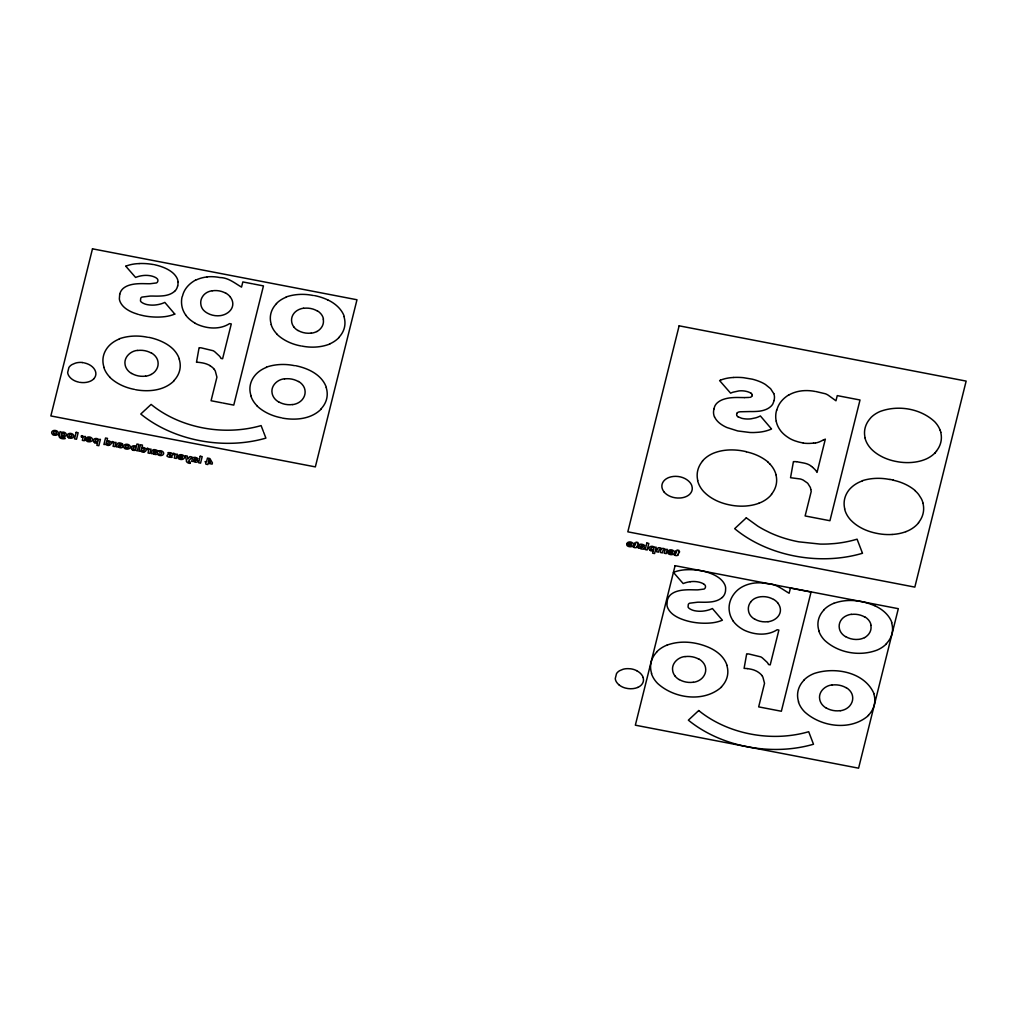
<?xml version="1.0" encoding="UTF-8"?>
<svg xmlns="http://www.w3.org/2000/svg" width="1017" height="1017" viewBox="0 0 1017 1017"><rect width="100%" height="100%" fill="white"/><g stroke="black" fill="none" stroke-linecap="round" stroke-linejoin="round"><path stroke-width="1.5" d="M190.065 463.18L190.141 461.947A2.123 1.538 7.5 0 1 189.48 461.909L188.908 461.68M81.424 435.607L81.195 436.852A2.098 1.513 7.5 0 1 81.716 436.916M112.137 441.518L111.908 442.776A2.098 1.513 7.5 0 1 112.429 442.827A1.449 1.042 7.5 0 1 113.612 444.073L113.04 446.285L115.01 446.654L116.078 442.37L114.031 442.624M147.109 448.255L146.88 449.514A2.098 1.513 7.5 0 1 147.389 449.565A1.449 1.042 7.5 0 1 148.584 450.811L148.012 453.01L149.982 453.391L151.05 449.094L148.99 449.361M173.373 453.315L173.144 454.574A2.098 1.513 7.5 0 1 173.665 454.624A1.449 1.042 7.5 0 1 174.848 455.87L174.276 458.07L176.246 458.451L177.314 454.154L175.267 454.421A1.996 1.449 7.5 0 0 174.721 453.747A1.742 1.259 7.5 0 0 173.805 453.353M713.845 408.999L714.824 406.126A17.734 12.814 7.5 0 1 716.921 403.177L718.167 402.122A19.984 14.454 7.5 0 1 722.68 399.617L724.74 398.944A28.247 20.429 7.5 0 1 730.231 397.85L732.176 397.672A51.918 37.527 7.5 0 1 739.753 397.52L744.355 397.596M119.714 294.116L119.358 298.884A17.683 12.789 7.5 0 0 120.337 302.202A21.395 15.471 7.5 0 0 125.663 308.507A29.213 21.115 7.5 0 0 134.13 313.007L138.465 314.482M667.305 600.246L666.961 605.026A17.683 12.789 7.5 0 0 667.94 608.344A21.395 15.471 7.5 0 0 673.267 614.637A29.213 21.115 7.5 0 0 681.733 619.137A44.837 32.417 7.5 0 0 691.624 621.972A51.257 37.057 7.5 0 0 707.997 623.167L710.031 623.04A33.536 24.243 7.5 0 0 722.388 620.217L712.409 608.535A25.158 18.192 7.5 0 1 704.26 610.95A20.607 14.899 7.5 0 1 694.827 610.772A12.268 8.861 7.5 0 1 689.806 608.827L688.801 608.077A4.195 3.038 7.5 0 1 688.064 606.971L688.306 604.378A4.373 3.165 7.5 0 1 689.539 603.221L697.738 602.191A101.662 73.504 7.5 0 1 701.666 602.217L702.544 602.229A52.553 37.998 7.5 0 0 709.841 602.026A22.336 16.145 7.5 0 0 717.074 600.513A18.344 13.259 7.5 0 0 722.134 597.487M774.14 400.507L772.856 403.876A16.895 12.217 7.5 0 1 771.229 406.05L770.072 407.067A19.31 13.958 7.5 0 1 765.941 409.495L764.174 410.131A23.315 16.857 7.5 0 1 759.063 411.211L757.385 411.364A53.456 38.646 7.5 0 1 750.292 411.542L740.084 411.783A6.979 5.047 7.5 0 0 739.232 411.923A4.03 2.911 7.5 0 0 737.198 412.889M59.126 435.467L60.092 431.577L61.821 432.492A1.932 1.398 7.5 0 1 62.8 432.149A2.72 1.958 7.5 0 1 63.779 432.174A3.115 2.25 7.5 0 1 66.207 434.92A3.115 2.25 7.5 0 1 62.8 436.611A2.314 1.665 7.5 0 1 61.084 435.746L61.007 436.496A1.538 1.119 7.5 0 0 61.223 436.929L62.024 437.412A3.089 2.237 7.5 0 0 63.486 437.564A2.962 2.136 7.5 0 0 64.541 437.348L65.266 438.543A4.589 3.318 7.5 0 1 63.918 438.759A5.39 3.903 7.5 0 1 60.6 438.213A3.394 2.454 7.5 0 1 59.177 435.479M97.492 442.789L96.869 445.332L98.827 445.713L100.416 439.344L98.407 439.509A2.517 1.818 7.5 0 0 97.721 438.912A2.314 1.678 7.5 0 0 96.793 438.53A3.178 2.301 7.5 0 0 93.437 439.764A3.178 2.301 7.5 0 0 94.606 442.56M193.599 461.311L191.679 461.426L192.226 459.264A6.077 4.386 7.5 0 1 192.62 458.273A2.25 1.627 7.5 0 1 194.209 457.37A4.157 3 7.5 0 1 195.531 457.536M638.841 546.078L638.307 548.239L640.227 548.138A1.487 1.068 7.5 0 0 640.748 548.621M654.173 547.349L656.181 547.184L654.592 553.553L652.622 553.172L653.257 550.629A2.276 1.64 7.5 0 1 651.414 550.871A2.784 2.009 7.5 0 1 650.244 550.528M657.262 549.116L656.601 551.773L658.571 552.142L659.156 549.803A3.115 2.25 7.5 0 1 659.283 549.46L660.834 549.383L660.427 552.498L662.398 552.879L663.186 550.044L664.711 550.21A1.564 1.131 7.5 0 1 664.826 550.807L664.228 553.235L666.211 553.617L667.279 549.32L665.22 549.549A2.136 1.538 7.5 0 0 663.275 548.455L662.982 548.417A1.856 1.348 7.5 0 0 661.597 548.875A2.339 1.691 7.5 0 0 660.974 548.188A2.009 1.449 7.5 0 0 660.338 547.896L660.198 547.845A3.102 2.237 7.5 0 0 659.575 547.731L659.169 547.705M677.97 554.392L679.648 551.71L678.708 551.519L678.987 550.4L677.055 550.019L676.775 551.15L675.364 550.883L675.097 551.939L676.508 552.218L675.199 554.316A1.653 1.195 7.5 0 1 674.64 554.138L674.36 555.168M811.134 491.808L805.121 515.95L829.936 520.729L860.013 399.999L837.258 395.613L835.961 400.8L828.245 395.219A12.852 9.293 7.5 0 0 825.346 393.757L815.965 391.558M633.362 547.26L633.642 546.231M776.619 410.105L776.073 412.444A43.884 31.73 7.5 0 0 775.92 419.538L776.162 421.013M771.649 494.364L770.123 496.067A36.917 26.684 7.5 0 1 761.136 502.334L758.847 503.25M936.543 451.205L934.954 452.972M918.643 522.776L917.118 524.48A36.904 26.684 7.5 0 1 908.13 530.747L905.842 531.662M702.442 461.019L704.12 459.252A35.62 25.756 7.5 0 1 713.171 453.315L715.498 452.451A38.671 27.968 7.5 0 1 727.371 450.061L729.647 449.934A45.6 32.976 7.5 0 1 743.007 450.989L746.313 451.662M935.017 452.908L935.068 452.857A35.684 25.806 7.5 0 1 926.373 458.921L924.084 459.837A37.616 27.192 7.5 0 1 912.503 462.379L911.13 462.506A41.811 30.23 7.5 0 1 898.24 461.858L895.011 461.248A41.672 30.129 7.5 0 1 882.909 457.192L880.608 455.985A38.176 27.599 7.5 0 1 871.48 449.234L870.794 448.497A34.985 25.298 7.5 0 1 865.594 439.992L864.92 437.831M173.958 380.892C164.042 390.706 148.724 392.053 135.617 389.727M320.952 409.304C311.037 419.118 295.718 420.466 282.612 418.14M721.549 687.022C703.917 702.734 674.246 698.692 657.605 683.411A35.175 25.425 7.5 0 1 651.427 673.508M868.543 715.434C850.911 731.147 821.24 727.104 804.6 711.836A35.188 25.438 7.5 0 1 798.421 701.921M145.622 409.508L140.778 414.021A108.794 78.652 7.5 0 0 265.907 438.111L263.657 432.25M146.257 408.923L151.113 404.41A96.984 70.122 7.5 0 0 173.081 418.203A94.505 68.33 7.5 0 0 232.728 430.102A97.022 70.135 7.5 0 0 261.102 425.589L263.352 431.475M788.976 394.927L790.781 393.973A31.095 22.476 7.5 0 1 799.82 391.138L802.121 390.808A32.239 23.302 7.5 0 1 815.291 391.469M823.452 439.954L825.334 439.153L817.045 472.397A18.052 13.056 7.5 0 0 814.681 469.244L812.634 467.362M823.3 440.03L820.147 441.556A17.963 12.992 7.5 0 1 815.85 442.929L815.558 442.929M720.519 380.205L719.604 380.587L730.587 393.159L731.477 392.791A21.98 15.891 7.5 0 1 733.104 392.181L738.876 390.935A16.539 11.962 7.5 0 1 739.918 390.846L740.376 390.82A16.539 11.962 7.5 0 1 744.355 391.011L745.143 391.138A16.768 12.128 7.5 0 1 745.614 391.227L746.91 391.52A12.84 9.28 7.5 0 1 748.372 391.977L748.982 392.219A11.835 8.556 7.5 0 1 749.796 392.575L750.152 392.753A10.818 7.818 7.5 0 1 750.635 393.02L750.749 393.083M667.152 645.083C680.996 639.998 696.759 641.892 709.98 647.943A36.701 26.544 7.5 0 1 720.316 654.872A34.947 25.272 7.5 0 1 726.952 665.22M833.927 603.297C847.314 598.39 862.53 600.221 875.319 606.056M862.492 480.863L860.179 481.753A35.646 25.768 7.5 0 0 851.14 487.677L849.437 489.431A40.172 29.035 7.5 0 0 844.758 508.932M85.949 440.247L87.475 439.891A1.614 1.17 7.5 0 0 87.92 440.31M284.493 378.807C277.438 379.379 270.509 385.863 272.136 393.325A18.128 13.107 7.5 0 0 274.209 398.028A15.687 11.34 7.5 0 0 278.594 401.918M832.097 684.937C825.041 685.509 818.113 692.005 819.74 699.454A18.128 13.107 7.5 0 0 821.812 704.158A15.687 11.34 7.5 0 0 826.198 708.061M137.498 350.382C130.443 350.954 123.515 357.45 125.142 364.912A18.128 13.107 7.5 0 0 127.214 369.616A15.687 11.34 7.5 0 0 131.6 373.506M685.102 656.524C678.047 657.096 671.118 663.592 672.746 671.042A18.128 13.107 7.5 0 0 674.818 675.746M815.164 442.98L813.575 443.158M748.855 397.444L744.508 397.596M892.125 534.472L894.019 534.319A38.76 28.031 7.5 0 0 905.855 531.688M733.308 377.46L735.952 377.371A48.956 35.392 7.5 0 1 743.376 377.676L752.364 379.188A40.883 29.557 7.5 0 1 759.14 381.362L761.199 382.227A30.841 22.298 7.5 0 1 765.47 384.528L770.581 388.685L773.746 393.592M794.213 461.604L793.413 461.642L790.54 477.71L800.341 478.982A15.102 10.92 7.5 0 1 803.125 480.037L807.409 482.999A13.018 9.407 7.5 0 1 807.867 483.469L810.307 487.372A8.899 6.433 7.5 0 1 810.574 488.351L810.816 489.495M794.582 461.591L796.489 461.693M82.237 362.573L83.559 362.751M747.342 668.601L750.05 669.033A20.874 15.09 7.5 0 1 754.207 670.127L756.356 671.067A12.001 8.67 7.5 0 1 757.474 671.703A17.124 12.382 7.5 0 1 761.949 675.517M796.87 461.743L804.218 463.104A19.272 13.933 7.5 0 1 807.18 463.943L807.345 464.019A11.632 8.416 7.5 0 1 810.371 465.57L810.905 465.977M803.303 442.992L801.701 442.687A42.511 30.739 7.5 0 1 798.116 441.848L794.951 440.844A26.01 18.802 7.5 0 1 789.446 438.314L787.171 436.814A31.718 22.933 7.5 0 1 781.056 431.31L779.658 429.377A35.773 25.87 7.5 0 1 776.505 422.5L776.213 421.254M890.002 479.388L893.307 480.075M252.61 283.819L242.834 281.925L241.537 287.112C234.889 283.285 228.316 277.552 219.825 277.539A30.879 22.323 7.5 0 0 207.061 276.878M253.678 284.023L263.454 285.904L233.77 405.109L222.952 403.024M221.884 402.821L211.066 400.736L216.926 377.167L215.286 370.976A30.777 22.247 7.5 0 0 214.269 369.413M90.526 439.179L87.996 438.696A1.297 0.941 7.5 0 1 90.297 438.594M182.475 456.887L179.945 456.404A1.297 0.941 7.5 0 1 182.246 456.302M85.975 439.217L90.31 440.056M177.924 456.938L182.259 457.764A1.487 1.068 7.5 0 1 179.971 457.955M631.443 544.159L628.913 543.675A1.297 0.941 7.5 0 1 631.214 543.561M672.44 552.053L669.911 551.57A1.297 0.941 7.5 0 1 672.212 551.468M626.892 544.197L631.226 545.036M667.889 552.104L672.224 552.93M640.824 546.765L642.426 547.375M153.961 452.196L155.563 452.807M194.196 459.951L195.798 460.548M119.002 445.471L120.591 446.069M295.68 365.713C308.126 368.268 321.893 374.663 326.381 387.49M78.729 382.125L77.445 381.807A13.831 10.005 7.5 0 1 71.063 378.413A15.586 11.263 7.5 0 1 69.83 377.154L69.118 376.239A12.636 9.128 7.5 0 1 67.669 372.425L68.902 367.506A12.636 9.14 7.5 0 1 72.029 364.569L75.411 363.133A13.831 10.005 7.5 0 1 82.301 362.484M139.507 314.774L144.02 315.829A51.257 37.057 7.5 0 0 160.406 317.024L162.428 316.897A33.536 24.243 7.5 0 0 174.797 314.075M87.793 441.531L87.996 441.581A4.704 3.394 7.5 0 0 88.593 441.709A3.318 2.403 7.5 0 0 92.445 439.967A3.318 2.403 7.5 0 0 89.649 437.018A3.318 2.403 7.5 0 0 85.898 438.861M703.548 583.898L704.756 584.813A3.966 2.873 7.5 0 1 705.455 586.11L705.493 586.847A5.975 4.322 7.5 0 1 705.34 587.597L704.997 588.258A3.763 2.72 7.5 0 1 704.031 589.072L697.865 589.86A85.072 61.503 7.5 0 1 695.208 589.86L692.094 589.796A51.142 36.981 7.5 0 0 684.174 589.987A27.332 19.755 7.5 0 0 676.623 591.424A19.043 13.768 7.5 0 0 670.648 594.691A17.963 12.992 7.5 0 0 667.394 600.272M738.024 416.69L738.139 416.767A11.301 8.174 7.5 0 0 738.469 416.957L741.533 418.229A10.424 7.539 7.5 0 0 742.054 418.368L742.728 418.521A19.399 14.022 7.5 0 0 750.978 418.826L755.72 417.834A22.412 16.208 7.5 0 0 759.457 416.398L760.373 415.94L771.534 428.996L770.657 429.377A35.188 25.438 7.5 0 1 756.902 432.365L754.017 432.53A52.77 38.15 7.5 0 1 749.834 432.479L737.745 430.954L727.002 427.56A29.785 21.535 7.5 0 1 720.824 424.102L719.667 423.225A22.145 16.018 7.5 0 1 715.459 418.559L714.582 416.97M811.426 466.383L812.545 467.286M619.175 684.975L618.717 684.581A15.573 11.263 7.5 0 1 617.433 683.284L616.722 682.382A12.636 9.128 7.5 0 1 615.272 678.568L616.505 673.635A12.636 9.14 7.5 0 1 619.633 670.699L623.103 669.25A13.717 9.916 7.5 0 1 629.587 668.754L630.286 668.766A14.213 10.272 7.5 0 1 636.655 670.648M915.135 490.741L916.813 492.368A34.387 24.866 7.5 0 1 918.732 494.605L921.275 498.584A38.023 27.484 7.5 0 1 922.355 500.987L923.08 503.199M768.14 462.315L769.818 463.955M664.368 492.355L665.054 493.067A15.598 11.276 7.5 0 0 679.941 497.987L680.856 497.936A15.992 11.556 7.5 0 0 685.865 496.69L686.348 496.474A14.441 10.437 7.5 0 0 689.297 494.605L690.047 493.893A14.213 10.272 7.5 0 0 691.903 486.126L691.687 485.363A14.988 10.844 7.5 0 0 689.818 482.325L689.526 482.007A16.425 11.873 7.5 0 0 685.547 478.905L684.861 478.524A15.357 11.098 7.5 0 0 668.868 477.52L667.902 477.914A14.632 10.577 7.5 0 0 664.317 492.215L664.279 492.241M125.816 266.251L135.579 277.438A25.069 18.128 7.5 0 1 142.609 275.607A17.81 12.878 7.5 0 1 150.503 275.798A13.742 9.941 7.5 0 1 155.97 277.743L157.152 278.683A3.966 2.873 7.5 0 1 157.851 279.98L157.889 280.705A5.975 4.322 7.5 0 1 157.737 281.467L157.393 282.116A3.763 2.72 7.5 0 1 156.427 282.942L150.262 283.718A85.072 61.503 7.5 0 1 147.605 283.73L144.503 283.667A51.142 36.981 7.5 0 0 136.57 283.845A27.332 19.755 7.5 0 0 129.019 285.281A19.043 13.768 7.5 0 0 123.044 288.548A17.963 12.992 7.5 0 0 119.803 294.129M174.759 314.037L164.818 302.405A25.158 18.192 7.5 0 1 156.656 304.82A20.607 14.899 7.5 0 1 147.236 304.63A12.268 8.861 7.5 0 1 142.215 302.697L141.198 301.947A4.195 3.038 7.5 0 1 140.46 300.841L140.715 298.235A4.373 3.165 7.5 0 1 141.935 297.091L150.147 296.061A101.662 73.504 7.5 0 1 154.076 296.074L154.94 296.1A52.553 37.998 7.5 0 0 162.25 295.896A22.336 16.145 7.5 0 0 169.483 294.383A18.344 13.259 7.5 0 0 174.53 291.345M158.512 451.001L159.427 452.171A1.513 1.093 7.5 0 1 161.296 452.412A1.513 1.093 7.5 0 1 161.347 453.824A1.513 1.093 7.5 0 1 159.44 453.976L157.66 454.434A3.369 2.428 7.5 0 0 162.275 455.247A3.369 2.428 7.5 0 0 163.089 451.942A3.369 2.428 7.5 0 0 158.499 450.976M940.178 430.28L940.839 432.276M873.984 693.632C864.475 671.919 834.817 666.58 814.147 673.496A34.629 25.031 7.5 0 0 803.85 680.131M776.085 474.774L775.412 472.714A36.002 26.022 7.5 0 0 769.856 463.943M186.683 461.146L185.234 455.68L187.319 456.086L187.827 459.074L189.887 456.582L192.073 457.002L188.615 461.133A1.792 1.297 7.5 0 0 188.857 461.629M810.892 489.813L811.121 490.83M844.58 508.945L845.254 511.182A36.192 26.162 7.5 0 0 850.632 519.979L851.382 520.717A39.485 28.54 7.5 0 0 860.814 527.696L863.204 528.942A43.095 31.158 7.5 0 0 875.701 533.137L879.044 533.785A43.261 31.273 7.5 0 0 892.138 534.484M697.586 480.52L698.259 482.77A36.18 26.15 7.5 0 0 703.637 491.567L704.387 492.304A39.46 28.527 7.5 0 0 713.82 499.283L716.21 500.529A43.07 31.146 7.5 0 0 728.706 504.724L732.049 505.373A43.235 31.26 7.5 0 0 745.372 506.059L746.796 505.932A38.9 28.12 7.5 0 0 758.86 503.275M178.064 281.849L177.924 284.887A27.167 19.641 7.5 0 1 177.695 285.955M818.952 630.743A37.095 26.823 7.5 0 1 824.126 609.78M818.749 630.756A33.981 24.573 7.5 0 0 824.673 640.354C838.415 653.079 859.912 656.74 877.29 650.016A34.387 24.853 7.5 0 0 886.468 643.799M891.553 622.76A37.082 26.811 7.5 0 1 886.29 643.71M875.345 606.018A34.591 25.005 7.5 0 1 891.922 622.722M823.986 609.704A33.421 24.166 7.5 0 1 833.902 603.272M851.242 614.268A16.59 11.988 7.5 0 0 841.618 619.391A20.022 14.48 7.5 0 0 839.356 628.379A17.505 12.649 7.5 0 0 841.339 632.917A15.153 10.958 7.5 0 0 845.572 636.68M851.318 614.446A15.751 11.39 7.5 0 1 864.768 617.039M864.946 616.887A16.069 11.619 7.5 0 1 871.073 625.353M870.857 625.366A19.565 14.149 7.5 0 1 864.564 637.684M864.475 637.608A15.128 10.933 7.5 0 1 858.755 639.35A15.725 11.365 7.5 0 1 845.661 636.604M761.873 675.555A30.777 22.247 7.5 0 1 762.89 677.106L764.53 683.31L758.669 706.879L781.361 711.252L811.058 592.047L790.425 588.068L789.141 593.254C782.493 589.428 775.92 583.694 767.415 583.669A30.879 22.323 7.5 0 0 754.665 583.021A30.307 21.916 7.5 0 0 743.198 586.364C733.88 590.864 727.447 601.441 729.431 611.865A35.112 25.387 7.5 0 0 733.321 621.184M747.342 668.601A19.361 13.996 7.5 0 0 744.088 668.398L746.681 653.867A10.742 7.767 7.5 0 1 748.881 653.995L760.729 656.868A9.776 7.068 7.5 0 1 762.419 657.948L767.174 662.334A15.484 11.2 7.5 0 1 768.56 664.559L770.212 664.876L778.882 630.07L777.166 629.739C767.593 635.905 755.173 635.002 745.092 630.591A22.743 16.45 7.5 0 1 742.283 629.116A31.514 22.794 7.5 0 1 733.257 621.209M750.737 601.899A20.582 14.874 7.5 0 0 748.525 610.925A17.442 12.611 7.5 0 0 750.419 615.463A14.988 10.831 7.5 0 0 754.957 619.366M768.026 621.667A15.56 11.251 7.5 0 1 755.021 619.289M768.051 621.756A16.615 12.013 7.5 0 0 773.746 619.95A18.319 13.246 7.5 0 0 777.891 603.145M773.632 599.394A16.615 12.013 7.5 0 1 777.941 603.119M773.365 599.369A15.408 11.136 7.5 0 0 754.627 598.568A16.819 12.166 7.5 0 0 750.762 601.911M690.212 581.737A25.069 18.128 7.5 0 0 683.17 583.555L673.419 572.38A32.557 23.544 7.5 0 1 686.717 569.723A47.85 34.591 7.5 0 1 701.717 570.817A39.142 28.298 7.5 0 1 711.137 573.601A29.785 21.535 7.5 0 1 719.311 578.101A22.056 15.941 7.5 0 1 724.587 584.292A17.124 12.382 7.5 0 1 725.655 587.991L725.528 591.03A27.167 19.641 7.5 0 1 725.299 592.085A17.912 12.954 7.5 0 1 722.235 597.538M690.2 581.724A17.81 12.878 7.5 0 1 698.107 581.94A13.742 9.941 7.5 0 1 703.561 583.872M798.637 701.895A38.404 27.764 7.5 0 1 803.989 680.208M873.781 693.645A38.366 27.739 7.5 0 1 868.34 715.32M832.135 685.038A16.31 11.784 7.5 0 1 846.068 687.721M846.22 687.581A16.526 11.95 7.5 0 1 852.538 696.022A21.293 15.395 7.5 0 1 849.996 705.582A18.115 13.094 7.5 0 1 845.763 709.014A15.662 11.327 7.5 0 1 840.245 710.769M840.207 710.654A16.285 11.772 7.5 0 1 826.274 707.972M651.643 673.483A38.392 27.764 7.5 0 1 656.995 651.795M726.786 665.232A38.366 27.739 7.5 0 1 721.345 686.907M656.855 651.706A34.603 25.018 7.5 0 1 667.127 645.058M685.14 656.626A16.285 11.772 7.5 0 1 699.073 659.308M699.226 659.169A16.514 11.937 7.5 0 1 705.531 667.61A21.255 15.369 7.5 0 1 703.001 677.169A18.141 13.119 7.5 0 1 698.768 680.602A15.662 11.327 7.5 0 1 693.251 682.343M693.213 682.242A16.285 11.772 7.5 0 1 679.28 679.559M679.203 679.636A15.687 11.34 7.5 0 1 674.805 675.746M619.175 684.975A13.717 9.916 7.5 0 0 624.819 687.886L625.48 688.064A14.95 10.806 7.5 0 0 637.773 687.428M637.761 687.403A13.424 9.7 7.5 0 0 641.447 684.886A13.107 9.471 7.5 0 0 643.087 677.525M636.629 670.686A14.696 10.628 7.5 0 1 643.202 677.513M137.537 350.496A16.285 11.772 7.5 0 1 151.469 353.179M151.635 353.026A16.514 11.937 7.5 0 1 157.94 361.467A21.255 15.369 7.5 0 1 155.398 371.027A18.141 13.119 7.5 0 1 151.164 374.459M151.164 374.459A15.662 11.327 7.5 0 1 145.647 376.214M145.609 376.112A16.285 11.772 7.5 0 1 131.676 373.43M284.531 378.909A16.31 11.784 7.5 0 1 298.464 381.591M298.629 381.439A16.526 11.95 7.5 0 1 304.935 389.892A21.293 15.395 7.5 0 1 302.405 399.452A18.115 13.094 7.5 0 1 298.159 402.872A15.662 11.327 7.5 0 1 292.642 404.626M292.604 404.524A16.285 11.772 7.5 0 1 278.671 401.842M230.3 297.002A18.319 13.246 7.5 0 1 226.117 313.783A16.615 12.013 7.5 0 1 220.46 315.626A15.56 11.251 7.5 0 1 207.43 313.16A14.988 10.831 7.5 0 1 202.815 309.333A17.442 12.611 7.5 0 1 200.921 304.795A20.582 14.874 7.5 0 1 203.133 295.756A16.819 12.166 7.5 0 1 207.023 292.438A15.408 11.136 7.5 0 1 212.184 290.735M226.028 293.252A16.615 12.013 7.5 0 1 230.338 296.989M212.222 290.811A15.586 11.263 7.5 0 1 225.939 293.341M303.638 308.138A16.59 11.988 7.5 0 0 294.015 313.261A20.022 14.48 7.5 0 0 291.752 322.236A17.505 12.649 7.5 0 0 293.735 326.788M303.714 308.316A15.751 11.39 7.5 0 1 317.177 310.91M317.342 310.757A16.069 11.619 7.5 0 1 323.47 319.224M323.253 319.236A19.565 14.149 7.5 0 1 316.961 331.542M316.884 331.478A15.128 10.933 7.5 0 1 311.151 333.22M311.113 333.118A15.725 11.365 7.5 0 1 298.057 330.474M297.968 330.55A15.153 10.958 7.5 0 1 293.735 326.788M865.098 437.818A38.837 28.069 7.5 0 1 869.751 419.029L871.238 417.25A34.476 24.929 7.5 0 1 879.985 411.516C898.087 404.741 920.576 408.453 934.776 421.801A34.832 25.183 7.5 0 1 940.166 430.28M940.712 432.276A38.786 28.044 7.5 0 1 936.352 451.116M922.953 503.199A40.108 28.997 7.5 0 1 918.453 522.687M893.269 480.227A41.494 30.002 7.5 0 1 915.275 490.652M862.365 480.685A42.155 30.485 7.5 0 1 889.964 479.541M776.823 410.143A39.116 28.285 7.5 0 1 788.887 394.838M813.536 443.069A29.569 21.382 7.5 0 1 803.328 443.12M752.16 394.863A3.598 2.606 7.5 0 1 752.11 395.689M750.826 393.02A3.598 2.606 7.5 0 1 751.944 394.176M752.033 396.083A3.483 2.517 7.5 0 1 751.805 396.401M751.232 396.872A3.483 2.517 7.5 0 1 749.618 397.405M714.455 416.957A21.599 15.611 7.5 0 1 713.998 409.037M737.935 416.767A3.814 2.759 7.5 0 1 736.855 415.533M736.639 414.771A3.814 2.759 7.5 0 1 736.778 413.868M736.829 413.652A3.801 2.746 7.5 0 1 737.122 413.08M773.848 393.579A21.484 15.535 7.5 0 1 774.039 400.482M720.481 380.155A33.256 24.052 7.5 0 1 733.308 377.498M697.764 480.507A40.159 29.035 7.5 0 1 702.582 461.082M775.958 474.786A40.095 28.985 7.5 0 1 771.458 494.262M746.275 451.815A41.494 30.002 7.5 0 1 768.28 462.239M286.184 296.964A39.536 28.578 7.5 0 1 313.389 295.527M276.382 303.562A33.421 24.166 7.5 0 1 286.311 297.129M271.348 324.601A37.095 26.823 7.5 0 1 276.522 303.638M277.069 334.212A33.981 24.573 7.5 0 1 271.145 324.626M300.841 345.933A39.167 28.311 7.5 0 1 276.967 334.262M329.8 344.013A38.684 27.968 7.5 0 1 301.922 346.072M338.864 337.669A34.387 24.853 7.5 0 1 329.711 343.911M343.949 316.63A37.082 26.811 7.5 0 1 338.699 337.568M327.741 299.888A34.591 25.005 7.5 0 1 344.318 316.579M314.495 295.591A42.765 30.917 7.5 0 1 327.728 299.901M182.513 296.074A38.087 27.535 7.5 0 1 195.493 280.12M195.607 280.234A30.307 21.916 7.5 0 1 207.074 276.942M209.833 365.612A17.124 12.382 7.5 0 1 214.358 369.374M209.883 365.573A12.001 8.67 7.5 0 0 208.752 364.925L206.591 364.01A20.874 15.09 7.5 0 0 202.447 362.904L199.739 362.472A19.361 13.996 7.5 0 0 196.484 362.268L199.078 347.738A10.742 7.767 7.5 0 1 201.277 347.865L213.138 350.725A9.776 7.068 7.5 0 1 214.816 351.806L219.57 356.192A15.484 11.2 7.5 0 1 220.969 358.416L222.609 358.734L231.279 323.94L229.562 323.609C219.99 329.762 207.57 328.872 197.501 324.461A22.743 16.45 7.5 0 1 194.679 322.986M194.717 322.948A31.514 22.794 7.5 0 1 185.653 315.067M185.73 315.041A35.112 25.387 7.5 0 1 181.84 305.748A43.057 31.133 7.5 0 1 182.094 296.786M119.396 338.75A40.909 29.569 7.5 0 1 147.567 337.263M119.523 338.915A34.603 25.018 7.5 0 0 109.251 345.577A38.392 27.764 7.5 0 0 104.039 367.353M109.963 377.294A35.175 25.425 7.5 0 1 103.823 367.379M134.575 389.422A40.527 29.302 7.5 0 1 109.861 377.358M179.183 359.103A38.366 27.739 7.5 0 1 173.742 380.778M179.348 359.077A34.947 25.272 7.5 0 0 172.725 348.729A36.701 26.544 7.5 0 0 162.364 341.826A44.252 31.997 7.5 0 0 148.673 337.313M79.796 382.328A14.81 10.704 7.5 0 0 90.157 381.273A13.424 9.7 7.5 0 0 93.844 378.756M93.831 378.744A13.107 9.471 7.5 0 0 95.484 371.383A14.429 10.437 7.5 0 0 84.614 362.98M139.113 263.543A47.837 34.591 7.5 0 1 153.58 264.573M125.765 266.187A32.557 23.544 7.5 0 1 139.126 263.594M177.606 285.942A17.912 12.954 7.5 0 1 174.632 291.409M178.051 281.849A17.124 12.382 7.5 0 0 177.009 278.149A22.056 15.941 7.5 0 0 171.708 271.971A29.785 21.535 7.5 0 0 163.534 267.458A39.282 28.4 7.5 0 0 154.648 264.776M326.177 387.515A38.366 27.739 7.5 0 1 320.736 409.19M266.39 367.162A40.909 29.569 7.5 0 1 294.561 365.675M266.518 367.328A34.629 25.031 7.5 0 0 256.246 373.989A38.404 27.764 7.5 0 0 251.034 395.766M256.958 405.719A35.188 25.438 7.5 0 1 250.818 395.791M281.569 417.834A40.54 29.302 7.5 0 1 256.856 405.77M677.958 555.218A2.759 1.996 7.5 0 1 674.462 555.079M677.97 554.392A3.356 2.428 7.5 0 1 677.716 555.002M667.813 551.735A3.318 2.403 7.5 0 1 671.563 549.892A3.318 2.403 7.5 0 1 674.36 552.841A3.318 2.403 7.5 0 1 670.508 554.596A4.704 3.394 7.5 0 1 669.911 554.456L669.694 554.405A3.064 2.212 7.5 0 1 667.826 553.134L669.377 552.765A1.614 1.17 7.5 0 0 669.834 553.184M672.288 552.956A1.487 1.068 7.5 0 1 669.923 553.121M657.325 549.116A2.631 1.907 7.5 0 1 658.762 547.654M650.359 550.4A3.178 2.301 7.5 0 1 649.202 547.604A3.178 2.301 7.5 0 1 652.558 546.345A2.314 1.678 7.5 0 1 653.499 546.739A2.517 1.818 7.5 0 1 654.147 547.337M641.549 548.036A1.309 0.941 7.5 0 1 640.456 546.854M638.854 546.078A6.077 4.386 7.5 0 1 639.235 545.099A2.25 1.627 7.5 0 1 640.837 544.184A4.157 3 7.5 0 1 642.159 544.349A4.297 3.102 7.5 0 1 643.558 544.807A3.547 2.555 7.5 0 1 644.651 545.582L643.456 546.154A2.657 1.92 7.5 0 0 642.871 545.722A1.945 1.411 7.5 0 0 641.981 545.417A1.335 0.966 7.5 0 0 641.282 545.43L640.875 545.773A13.005 9.407 7.5 0 1 642.159 546.218A4.971 3.598 7.5 0 1 643.354 546.663A2.403 1.729 7.5 0 1 644.168 547.286A1.348 0.966 7.5 0 1 644.333 547.667L644.358 547.871A2.466 1.792 7.5 0 1 644.269 548.277A1.665 1.208 7.5 0 1 643.964 548.697M644.003 548.735A2.415 1.742 7.5 0 1 640.824 548.57M633.642 546.243A1.653 1.195 7.5 0 0 634.214 546.409L635.511 544.324L634.1 544.044L634.366 542.989L635.778 543.256L636.057 542.125L637.99 542.506L637.71 543.625L638.651 543.815L636.985 546.498A3.356 2.428 7.5 0 1 636.718 547.108M636.96 547.311A2.759 1.996 7.5 0 1 633.464 547.171M626.815 543.841A3.318 2.403 7.5 0 1 630.565 541.997A3.318 2.403 7.5 0 1 633.362 544.947A3.318 2.403 7.5 0 1 629.51 546.688A4.704 3.394 7.5 0 1 628.913 546.561L628.709 546.51A3.064 2.212 7.5 0 1 626.828 545.239L628.392 544.87A1.614 1.17 7.5 0 0 628.837 545.29M631.29 545.061A1.487 1.068 7.5 0 1 628.938 545.226M194.921 461.222A1.309 0.941 7.5 0 1 193.84 460.027M195.531 457.523A4.297 3.102 7.5 0 1 196.929 457.981A3.547 2.555 7.5 0 1 198.023 458.756L196.84 459.341A2.657 1.92 7.5 0 0 196.243 458.896A1.945 1.411 7.5 0 0 195.353 458.591A1.335 0.966 7.5 0 0 194.654 458.616L194.234 459.023A13.005 9.407 7.5 0 1 195.531 459.404A4.971 3.598 7.5 0 1 196.726 459.849A2.403 1.729 7.5 0 1 197.54 460.459A1.348 0.966 7.5 0 1 197.718 460.841L197.718 461.171A2.466 1.792 7.5 0 1 197.641 461.464A1.665 1.208 7.5 0 1 197.336 461.883A2.415 1.742 7.5 0 1 194.196 461.743A1.487 1.068 7.5 0 1 193.624 461.324M190.077 463.383A3.648 2.631 7.5 0 1 186.34 461.184M177.848 456.569A3.318 2.403 7.5 0 1 181.598 454.726A3.318 2.403 7.5 0 1 184.395 457.675A3.318 2.403 7.5 0 1 180.543 459.43A4.704 3.394 7.5 0 1 179.945 459.29L179.729 459.239A3.064 2.212 7.5 0 1 177.861 457.968L179.412 457.599A1.614 1.17 7.5 0 0 179.869 458.019M169.038 452.578A2.924 2.11 7.5 0 0 167.843 452.819L168.72 453.836A2.25 1.627 7.5 0 1 169.356 453.671A1.424 1.03 7.5 0 1 170.564 453.849L170.411 454.383A7.31 5.288 7.5 0 1 169.534 454.383M169.102 452.73A3.127 2.263 7.5 0 1 172.61 453.836A1.843 1.322 7.5 0 1 172.661 454.383M172.534 454.408A1.78 1.284 7.5 0 1 172.254 455.095A1.843 1.322 7.5 0 1 171.123 455.489A4.754 3.432 7.5 0 1 170.475 455.514A6.471 4.678 7.5 0 0 169.597 455.527L169.775 456.29A1.856 1.335 7.5 0 0 170.627 456.302A2.263 1.64 7.5 0 0 171.365 456.086L172.254 457.129A3.115 2.25 7.5 0 1 170.958 457.396M170.881 457.23A3.305 2.39 7.5 0 1 167.169 456.15M167.347 456.061A1.678 1.22 7.5 0 1 167.258 455.629L167.258 455.54A2.504 1.818 7.5 0 1 167.309 455.26A1.614 1.17 7.5 0 1 167.589 454.828A2.072 1.5 7.5 0 1 168.822 454.421A4.602 3.331 7.5 0 1 169.534 454.396M154.686 453.468A1.309 0.941 7.5 0 1 153.592 452.285M153.987 449.654A4.157 3 7.5 0 1 155.296 449.781A4.297 3.102 7.5 0 1 156.682 450.226A3.547 2.555 7.5 0 1 157.788 451.014L156.593 451.586A2.657 1.92 7.5 0 0 156.008 451.154A1.945 1.411 7.5 0 0 155.118 450.849A1.335 0.966 7.5 0 0 154.419 450.862L153.987 451.281A13.005 9.407 7.5 0 1 155.296 451.65A4.971 3.598 7.5 0 1 156.491 452.095A2.403 1.729 7.5 0 1 157.292 452.718A1.348 0.966 7.5 0 1 157.47 453.099L157.495 453.302A2.466 1.792 7.5 0 1 157.393 453.709M153.974 449.616A2.25 1.627 7.5 0 0 152.385 450.531A6.077 4.386 7.5 0 0 151.991 451.51L151.444 453.671L153.364 453.569A1.487 1.068 7.5 0 0 153.885 454.052M153.961 454.002A2.415 1.742 7.5 0 0 157.139 454.167A1.665 1.208 7.5 0 0 157.393 453.709M147.529 448.294A1.742 1.259 7.5 0 1 148.457 448.688A1.996 1.449 7.5 0 1 148.965 449.349M143.689 452.018A3.191 2.301 7.5 0 0 146.079 449.845A3.191 2.301 7.5 0 0 143.486 447.493L143.181 447.505A1.958 1.411 7.5 0 0 142.634 447.544A2.593 1.869 7.5 0 0 141.821 447.798L142.469 445.115L140.499 444.734L138.884 451.256L140.829 451.04A1.932 1.398 7.5 0 0 141.439 451.637A2.759 1.996 7.5 0 0 143.74 452.158M132.553 449.87A3.191 2.301 7.5 0 1 131.422 447.022A3.191 2.301 7.5 0 1 134.892 445.84L135.172 445.967A1.958 1.411 7.5 0 1 135.642 446.196A2.593 1.869 7.5 0 1 136.265 446.73L136.952 444.048L138.922 444.429L137.295 450.951L135.617 450.035A1.932 1.398 7.5 0 1 134.791 450.353A2.759 1.996 7.5 0 1 132.439 449.984M119.714 446.73A1.309 0.941 7.5 0 1 118.633 445.548M118.913 447.327A1.487 1.068 7.5 0 1 118.417 446.844L116.472 446.946L117.019 444.772A6.077 4.386 7.5 0 1 117.413 443.793A2.25 1.627 7.5 0 1 119.002 442.878A4.157 3 7.5 0 1 120.324 443.043A4.297 3.102 7.5 0 1 121.722 443.501A3.547 2.555 7.5 0 1 122.815 444.276L121.633 444.849A2.657 1.92 7.5 0 0 121.036 444.416A1.945 1.411 7.5 0 0 120.146 444.111A1.335 0.966 7.5 0 0 119.447 444.124L119.027 444.543A13.005 9.407 7.5 0 1 120.324 444.925A4.971 3.598 7.5 0 1 121.519 445.357A2.403 1.729 7.5 0 1 122.332 445.98A1.348 0.966 7.5 0 1 122.51 446.361L122.51 446.679A2.466 1.792 7.5 0 1 122.434 446.984A1.665 1.208 7.5 0 1 122.129 447.404M122.167 447.429A2.415 1.742 7.5 0 1 118.989 447.264M112.569 441.569A1.742 1.259 7.5 0 1 113.497 441.95A1.996 1.449 7.5 0 1 114.006 442.611M108.73 445.281A3.191 2.301 7.5 0 0 111.107 443.12A3.191 2.301 7.5 0 0 108.527 440.755L108.209 440.768A1.958 1.411 7.5 0 0 107.675 440.806A2.593 1.869 7.5 0 0 106.861 441.06L107.51 438.378L105.539 438.009L103.912 444.518L105.87 444.315A1.932 1.398 7.5 0 0 106.467 444.899A2.759 1.996 7.5 0 0 108.781 445.421M94.479 442.687A2.784 2.009 7.5 0 0 95.649 443.043A2.276 1.64 7.5 0 0 97.492 442.802M90.373 440.081A1.487 1.068 7.5 0 1 88.021 440.247M87.793 441.518A3.064 2.212 7.5 0 1 85.911 440.259M81.856 435.645A1.742 1.259 7.5 0 1 82.784 436.039A1.996 1.449 7.5 0 1 83.292 436.7L85.364 436.446L84.297 440.742L82.326 440.361L82.873 438.162A1.449 1.042 7.5 0 0 81.716 436.89M92.483 248.822L50.85 415.94L315.346 466.892L356.98 299.761L92.483 248.822M76.148 432.339L74.521 438.861L76.517 439.242L78.144 432.721L76.148 432.339M200.196 456.239L198.582 462.748L200.565 463.142L202.192 456.62L200.196 456.239M205.358 461.591L205.942 464.172L207.824 464.54L208.116 463.345L212.121 464.121L212.426 462.9L209.883 458.54L207.468 458.07L206.54 461.807L205.358 461.591M208.968 459.913L208.396 462.176L210.455 462.57L209.006 459.913M679.127 325.821L627.82 531.827L914.83 587.114L966.15 381.095L679.127 325.821M646.825 543.053L645.198 549.574L647.193 549.955L648.821 543.434L646.825 543.053M675.085 565.694L635.345 725.185L858.59 768.178L898.316 608.687L675.085 565.694M746.3 517.831L734.668 528.662L735.291 529.171A109.874 79.44 7.5 0 0 861.666 553.502L862.505 553.286L857.077 539.175L855.92 539.506A95.865 69.309 7.5 0 1 834.69 543.536L828.346 543.981A92.509 66.88 7.5 0 1 820.096 544.082L798.853 541.832A93.488 67.592 7.5 0 1 770.098 532.781L764.581 530.022A94.899 68.609 7.5 0 1 757.818 526.158L746.3 517.831M698.717 710.54L688.369 720.163A108.794 78.652 7.5 0 0 813.498 744.241L808.693 731.719A97.022 70.135 7.5 0 1 780.344 736.283A94.505 68.33 7.5 0 1 720.697 724.307A96.984 70.122 7.5 0 1 698.717 710.54M651.401 549.523A1.538 1.119 7.5 0 0 653.855 548.926A1.538 1.119 7.5 0 0 651.732 547.616A1.538 1.119 7.5 0 0 651.401 549.523M141.808 450.582A1.538 1.119 7.5 0 0 144.261 449.972A1.538 1.119 7.5 0 0 142.126 448.675A1.538 1.119 7.5 0 0 141.808 450.582M133.583 448.993A1.538 1.119 7.5 0 0 136.036 448.395A1.538 1.119 7.5 0 0 133.926 447.086A1.538 1.119 7.5 0 0 133.583 448.993M124.913 448.535A3.369 2.441 7.5 0 0 130.252 447.188A3.369 2.441 7.5 0 0 125.587 444.365A3.369 2.441 7.5 0 0 124.913 448.535M125.994 447.531A1.551 1.119 7.5 0 0 128.447 446.921A1.551 1.119 7.5 0 0 126.311 445.624A1.551 1.119 7.5 0 0 125.994 447.531M106.849 443.844A1.538 1.119 7.5 0 0 109.289 443.234A1.538 1.119 7.5 0 0 107.166 441.937A1.538 1.119 7.5 0 0 106.849 443.844M95.636 441.683A1.538 1.119 7.5 0 0 98.09 441.086A1.538 1.119 7.5 0 0 95.967 439.776A1.538 1.119 7.5 0 0 95.636 441.683M68.47 437.666A3.369 2.441 7.5 0 0 73.809 436.318A3.369 2.441 7.5 0 0 69.143 433.496A3.369 2.441 7.5 0 0 68.47 437.666M69.55 436.662A1.551 1.119 7.5 0 0 72.004 436.051A1.551 1.119 7.5 0 0 69.868 434.755A1.551 1.119 7.5 0 0 69.55 436.662M61.948 435.174A1.538 1.106 7.5 0 0 64.389 434.564A1.538 1.106 7.5 0 0 62.266 433.28A1.538 1.106 7.5 0 0 61.948 435.174M52.973 434.679A3.369 2.441 7.5 0 0 58.312 433.331A3.369 2.441 7.5 0 0 53.647 430.522A3.369 2.441 7.5 0 0 52.973 434.679M54.054 433.674A1.551 1.119 7.5 0 0 56.507 433.064A1.551 1.119 7.5 0 0 54.371 431.767A1.551 1.119 7.5 0 0 54.054 433.674"/></g></svg>
